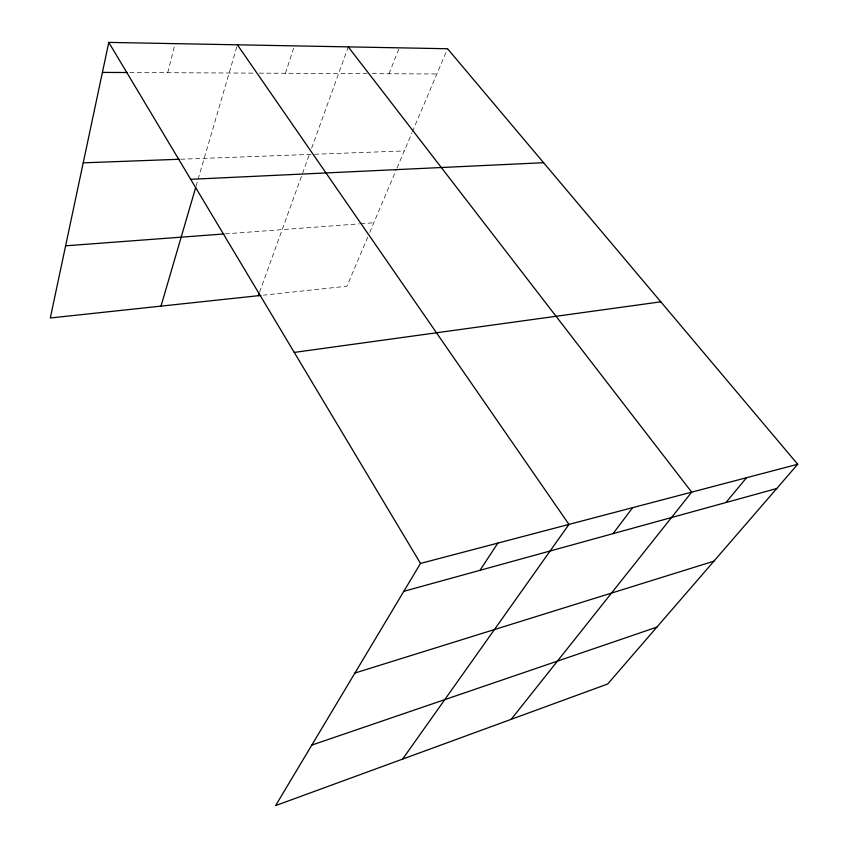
<?xml version="1.0" encoding="UTF-8"?>
<svg xmlns="http://www.w3.org/2000/svg" width="848" height="848" viewBox="0 0 848 848"><rect width="100%" height="100%" fill="white"/><g stroke="black" fill="none" stroke-linecap="round" stroke-linejoin="round"><path stroke-width="0.64" stroke-dasharray="4.24 3.18" d="M167.703 72.716L175.08 43.64M196.026 186.316L237.387 44.806M285.416 73.267L294.394 45.877M259.626 292.041L309.372 154.442M311.619 148.22L348.263 46.884M389.041 73.744L399.238 47.838M367.735 237.133L346.927 286.221L263.474 295.157M369.76 232.341L396.514 169.187M397.034 167.978L411.895 132.892M412.404 131.694L447.553 48.739M225.176 233.878L359.351 223.851M360.665 223.745L373.82 222.77M180.698 159.223L313.315 154.304M314.629 154.251L404.252 150.933M129.839 72.536L254.008 73.119M259.244 73.14L367.067 73.649M372.24 73.67L436.858 73.977"/><path stroke-width="1.27" d="M797.703 464.269L420.502 563.432L275.611 805.6L607.719 683.976L797.703 464.269L447.553 48.739L108.777 42.4L50.297 317.979L260.887 295.433M161.003 306.128L195.655 187.588M258.301 295.719L259.181 293.27M479.979 570.322L497.861 543.091M402.62 759.087L568.955 524.403L237.387 44.806M613.051 533.646L632.64 507.666M511.196 719.316L691.682 492.147L348.263 46.884M725.92 502.546L746.558 477.721M311.81 745.085L656.871 627.128M354.92 673.036L713.91 561.175M403.818 591.31L776.715 488.543M294.256 352.418L660.815 301.824M65.614 245.814L223.883 233.974M190.694 179.31L543.589 162.71M83.221 162.837L179.394 159.265M102.417 72.409L127.221 72.525M108.777 42.4L420.502 563.432"/></g></svg>
